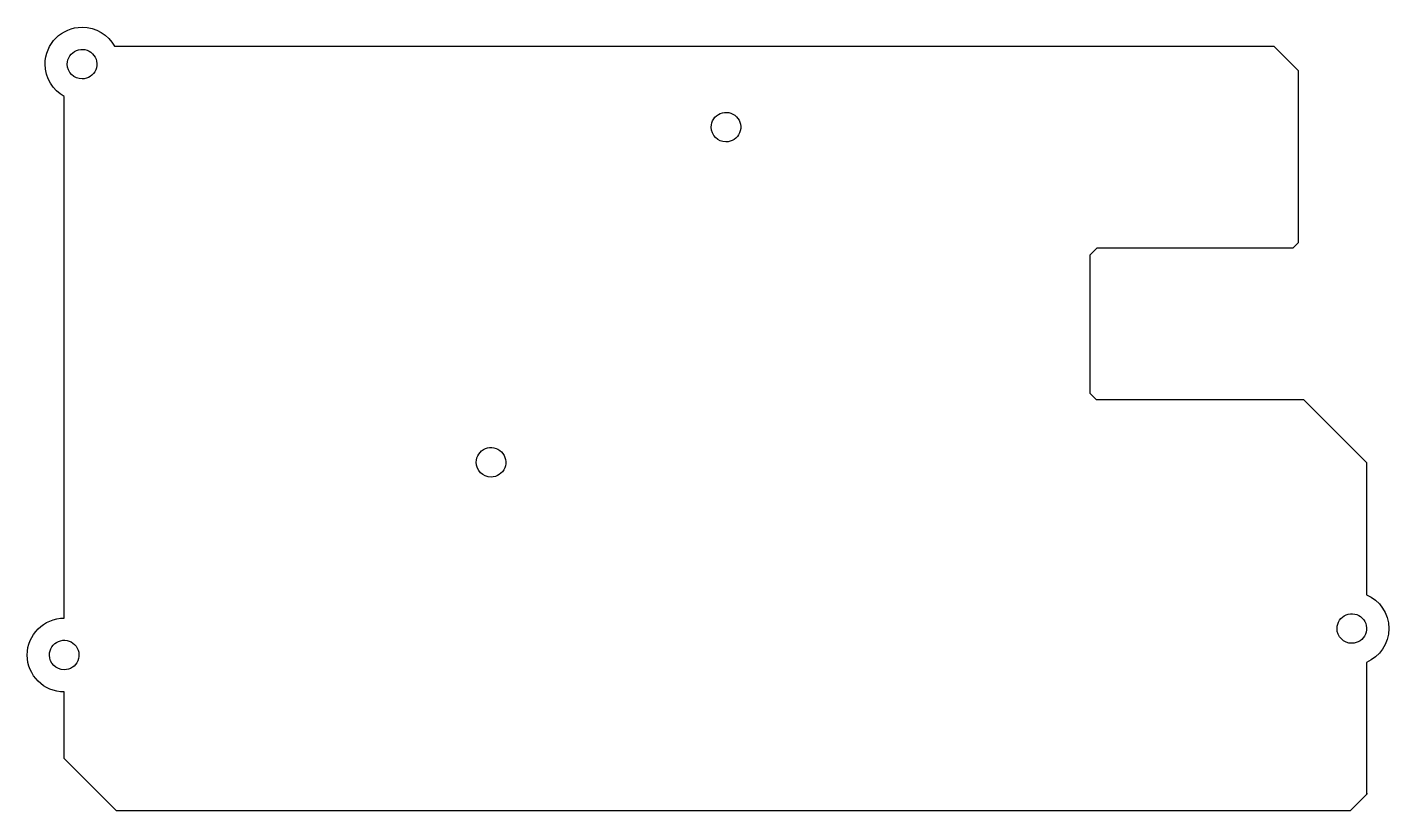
# Model space of a CAD drawing. Header units: millimetres. Extents: x 33 to 171, y 100 to 180.
import ezdxf

# ---------------------------------------------------------------- set-up
doc = ezdxf.new("R2010")
doc.units = ezdxf.units.MM
doc.layers.add('Layer_1', color=7, linetype='CONTINUOUS')

msp = doc.modelspace()

# ---------------------------------------------------------------- linework, layer by layer
at = {"layer": 'Layer_1', "color": 4}
for p, q in [((41.983746, 177.88595), (159.63852, 177.88595)), ((159.63852, 177.88595), (162.10934, 175.41513)), ((162.10934, 175.41513), (162.10934, 157.91866)), ((36.885648, 119.83485), (36.885648, 172.78785)), ((162.10934, 157.91866), (161.56935, 157.37862)), ((141.66555, 157.37862), (140.95474, 156.66785)), ((140.95474, 156.66785), (140.95474, 142.65844)), ((161.56935, 157.37862), (141.66555, 157.37862)), ((140.95474, 142.65844), (141.60304, 142.01014)), ((141.60304, 142.01014), (162.65632, 142.01014)), ((162.65632, 142.01014), (169.04464, 135.62172)), ((169.04464, 135.62172), (169.04464, 122.21352)), ((169.04464, 115.33753), (169.04464, 101.92933)), ((36.885648, 105.56615), (36.885648, 112.33483)), ((42.17735, 100.27434), (36.885648, 105.56615)), ((169.13823, 102.02296), (167.38965, 100.27434)), ((167.38965, 100.27434), (42.17735, 100.27434))]:
    msp.add_line(p, q, dxfattribs=at)
at = {"layer": 'Layer_1', "color": 6}
for p, q in [((38.702454, 174.56913), (38.702454, 174.56913)), ((104.03845, 168.17525), (104.03845, 168.17525)), ((80.201538, 134.15163), (80.201538, 134.15163)), ((167.54462, 117.27555), (167.54462, 117.27555)), ((36.885648, 114.58484), (36.885648, 114.58484))]:
    msp.add_line(p, q, dxfattribs=at)
at = {"layer": 'Layer_1', "color": 4}
for points in [[(34.952426, 176.06914), (34.952426, 178.14023), (36.631331, 179.81913), (38.702454, 179.81913)], [(38.702454, 179.81913), (40.114341, 179.81913), (41.344124, 179.03883), (41.983746, 177.88595)], [(36.885648, 172.78785), (35.732735, 173.42744), (34.952426, 174.65726), (34.952426, 176.06914)], [(169.04464, 122.21352), (170.36893, 121.63483), (171.29465, 120.31336), (171.29465, 118.77553)], [(33.13562, 116.08485), (33.13562, 118.15594), (34.814525, 119.83485), (36.885648, 119.83485)], [(171.29465, 118.77553), (171.29465, 117.23773), (170.36893, 115.91623), (169.04464, 115.33753)], [(36.885648, 112.33483), (34.814525, 112.33483), (33.13562, 114.01373), (33.13562, 116.08485)]]:
    msp.add_open_spline(points, degree=3, dxfattribs=at)
at = {"layer": 'Layer_1', "color": 6}
for points in [[(37.202442, 176.06914), (37.202442, 176.675838), (37.567907, 177.222797), (38.128423, 177.45497)], [(38.128423, 177.45497), (38.688938, 177.687144), (39.33412, 177.55881), (39.76312, 177.12981)], [(39.76312, 177.12981), (40.192121, 176.70081), (40.320456, 176.055628), (40.088283, 175.495113)], [(38.702454, 174.56913), (37.874021, 174.56913), (37.202443, 175.240707), (37.202442, 176.06914)], [(40.088283, 175.495113), (39.85611, 174.934597), (39.309152, 174.56913), (38.702454, 174.56913)], [(102.53844, 169.67526), (102.53844, 170.281958), (102.903905, 170.828917), (103.464421, 171.06109)], [(103.464421, 171.06109), (104.024937, 171.293264), (104.670119, 171.164929), (105.099119, 170.735929)], [(105.099119, 170.735929), (105.528119, 170.306929), (105.656454, 169.661747), (105.42428, 169.101231)], [(104.03845, 168.17525), (103.210018, 168.175251), (102.538441, 168.846828), (102.53844, 169.67526)], [(105.42428, 169.101231), (105.192107, 168.540715), (104.645148, 168.17525), (104.03845, 168.17525)], [(78.701527, 135.65164), (78.701527, 136.258338), (79.066992, 136.805297), (79.627508, 137.03747)], [(79.627508, 137.03747), (80.188024, 137.269644), (80.833205, 137.14131), (81.262206, 136.712309)], [(80.201538, 134.15163), (79.373105, 134.15163), (78.701528, 134.823207), (78.701527, 135.65164)], [(81.262206, 136.712309), (81.691206, 136.283309), (81.819541, 135.638128), (81.587368, 135.077612)], [(81.587368, 135.077612), (81.355195, 134.517096), (80.808236, 134.15163), (80.201538, 134.15163)], [(166.97062, 120.161386), (167.531139, 120.393566), (168.176329, 120.265232), (168.605333, 119.836226)], [(166.04465, 118.77553), (166.044637, 119.382234), (166.4101, 119.929205), (166.97062, 120.161386)], [(168.605333, 119.836226), (169.034336, 119.407219), (169.162666, 118.762029), (168.930482, 118.20151)], [(35.385637, 116.08485), (35.385637, 116.691548), (35.751102, 117.238507), (36.311618, 117.47068)], [(36.311618, 117.47068), (36.872134, 117.702854), (37.517315, 117.57452), (37.946316, 117.145519)], [(167.54462, 117.27555), (166.716215, 117.275573), (166.044667, 117.947125), (166.04465, 118.77553)], [(168.930482, 118.20151), (168.698297, 117.640992), (168.151324, 117.275533), (167.54462, 117.27555)], [(36.885648, 114.58484), (36.057215, 114.58484), (35.385638, 115.256417), (35.385637, 116.08485)], [(37.946316, 117.145519), (38.375316, 116.716519), (38.503651, 116.071338), (38.271478, 115.510822)], [(38.271478, 115.510822), (38.039305, 114.950306), (37.492346, 114.58484), (36.885648, 114.58484)]]:
    msp.add_open_spline(points, degree=3, dxfattribs=at)

doc.saveas('drawing.dxf')
